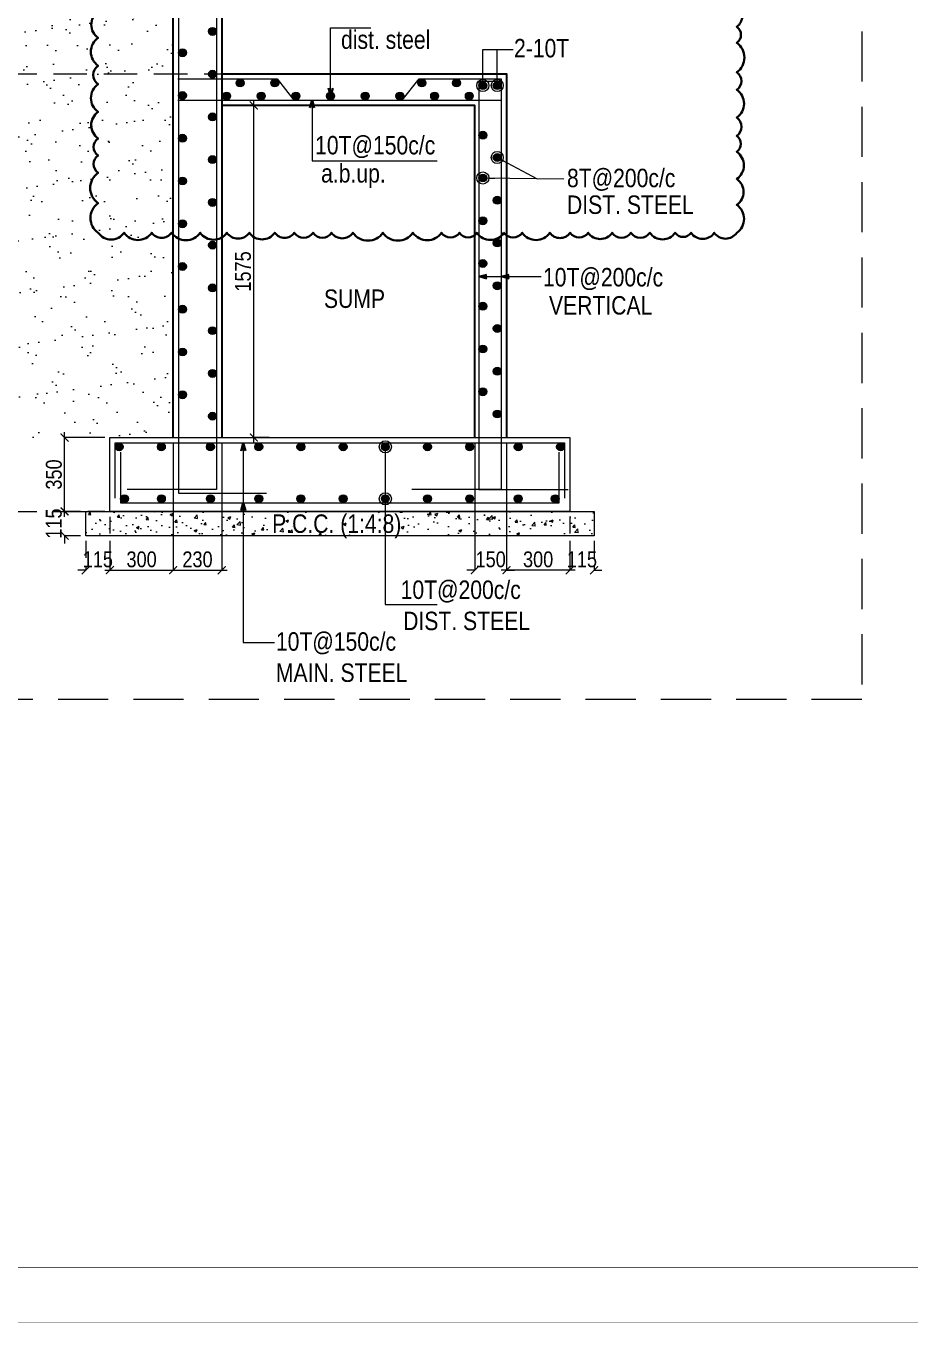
# Model space of a CAD drawing. Header units: millimetres. Extents: x 1112055 to 3390982, y -148532 to 766891.
# Drawn here: x 1770720 to 1787486, y 219244 to 243838 of the extents above; entities that cross this region are included whole.
import ezdxf

# ---------------------------------------------------------------- set-up
doc = ezdxf.new("R2010")
doc.units = ezdxf.units.MM
doc.header["$PDMODE"] = 35
doc.header["$PDSIZE"] = -25
doc.linetypes.add('Hidden', pattern=[9.525, 6.35, -3.175])
for name, color, linetype, lineweight in [('A_Levels', 150, 'Hidden', 13), ('B FINAL COLUMN', 1, 'Continuous', 30), ('B FOOTING', 49, 'Continuous', 20), ('B HATCH', 250, 'Continuous', 0), ('B P.C.C', 251, 'Continuous', 0), ('B STEEL', 34, 'Continuous', 15), ('B STEEL TEXT', 7, 'Continuous', 15), ('B TITLE BLOCK', 250, 'Continuous', 0), ('B-COL NO', 7, 'Continuous', 5), ('B-ST DIM', 250, 'Continuous', 18)]:
    doc.layers.add(name, color=color, linetype=linetype, lineweight=lineweight)
doc.styles.add('ARIAL', font='arial.ttf')
doc.styles.add('Q1', font='g13f12d.shx', dxfattribs={"width": 0.8})
doc.styles.add('SWINC', font='swissc.ttf')
doc.dimstyles.new('BH-STD', dxfattribs={"dimscale": 0, "dimtxt": 230, "dimasz": 125, "dimexe": 0, "dimexo": 100, "dimgap": 50, "dimtad": 1, "dimdec": 0, "dimzin": 1, "dimdsep": 46, "dimtxsty": 'Q1', "dimblk": 'ARCHTICK', "dimcen": 1, "dimdle": 100, "dimclrd": 250, "dimclre": 250, "dimclrt": 256, "dimadec": 0, "dimazin": 0, "dimtfac": 1, "dimtdec": 0, "dimtix": 1, "dimtofl": 0, "dimtmove": 0, "dimatfit": 2, "dimfxl": 1, "dimtolj": 1, "dimtzin": 0, "dimlwd": 9, "dimlwe": 9, "dimarcsym": 0})
doc.dimstyles.new('DIM 1', dxfattribs={"dimscale": 0, "dimtxt": 230, "dimasz": 150, "dimexe": 0.18, "dimexo": 0.0625, "dimgap": 0.5, "dimtad": 1, "dimdec": 0, "dimzin": 0, "dimdsep": 46, "dimtxsty": 'ARIAL', "dimblk": 'OBLIQUE', "dimcen": 6, "dimse1": 1, "dimse2": 1, "dimclrd": 256, "dimclrt": 256, "dimadec": 0, "dimazin": 2, "dimtfac": 0.75, "dimtdec": 0, "dimtix": 1, "dimtofl": 0, "dimtmove": 1, "dimatfit": 3, "dimldrblk": 'OPEN30', "dimfxl": 0.18, "dimfrac": 1, "dimtolj": 1, "dimtzin": 0, "dimlwd": -1, "dimarcsym": 0})

# ---------------------------------------------------------------- blocks, each defined once
blk = doc.blocks.new('_ArchTick')
at = {"color": 0, "linetype": 'ByBlock', "const_width": 0.15}
blk.add_lwpolyline([(-0.5, -0.5), (0.5, 0.5)], dxfattribs=at)
blk = doc.blocks.new('*D108')
at = {"layer": 'B-ST DIM', "color": 7, "lineweight": 9, "ltscale": 50, "transparency": 16777216}
for p, q in [((1773513, 235933), (1773513, 233519)), ((1772213, 233519), (1773613, 233519))]:
    blk.add_line(p, q, dxfattribs=at)
at = {"layer": 'B-ST DIM', "color": 7, "linetype": 'Hidden', "lineweight": 9, "ltscale": 50, "transparency": 16777216}
blk.add_line((1772313, 234533), (1772313, 233519), dxfattribs=at)
at = {"layer": 'Defpoints', "color": 0, "ltscale": 50, "transparency": 16777216}
for p in [(1773513, 236033), (1772313, 234633), (1773513, 233519)]:
    blk.add_point(p, dxfattribs=at)
at = {"layer": 'B-ST DIM', "color": 7, "lineweight": 9, "ltscale": 50, "transparency": 16777216, "xscale": 150, "yscale": 150, "zscale": 150, "rotation": 180}
blk.add_blockref('_ArchTick', (1772313, 233519), dxfattribs=at)
at = {"layer": 'B-ST DIM', "color": 7, "lineweight": 9, "ltscale": 50, "transparency": 16777216, "xscale": 150, "yscale": 150, "zscale": 150}
blk.add_blockref('_ArchTick', (1773513, 233519), dxfattribs=at)
at = {"layer": 'B-ST DIM', "color": 7, "ltscale": 50, "transparency": 16777216, "insert": (1772913, 233723), "char_height": 300, "attachment_point": 5, "style": 'SWINC'}
blk.add_mtext('\\A1;300', dxfattribs=at)
blk = doc.blocks.new('*D109')
at = {"layer": 'B-ST DIM', "color": 7, "linetype": 'Hidden', "lineweight": 9, "ltscale": 50, "transparency": 16777216}
blk.add_line((1773513, 235933), (1773513, 233519), dxfattribs=at)
at = {"layer": 'B-ST DIM', "color": 7, "lineweight": 9, "ltscale": 50, "transparency": 16777216}
for p, q in [((1774433, 235933), (1774433, 233519)), ((1773413, 233519), (1774533, 233519))]:
    blk.add_line(p, q, dxfattribs=at)
at = {"layer": 'Defpoints', "color": 0, "ltscale": 50, "transparency": 16777216}
for p in [(1773513, 236033), (1774433, 236033), (1774433, 233519)]:
    blk.add_point(p, dxfattribs=at)
at = {"layer": 'B-ST DIM', "color": 7, "lineweight": 9, "ltscale": 50, "transparency": 16777216, "xscale": 150, "yscale": 150, "zscale": 150, "rotation": 180}
blk.add_blockref('_ArchTick', (1773513, 233519), dxfattribs=at)
at = {"layer": 'B-ST DIM', "color": 7, "lineweight": 9, "ltscale": 50, "transparency": 16777216, "xscale": 150, "yscale": 150, "zscale": 150}
blk.add_blockref('_ArchTick', (1774433, 233519), dxfattribs=at)
at = {"layer": 'B-ST DIM', "color": 7, "ltscale": 50, "transparency": 16777216, "insert": (1773973, 233723), "char_height": 300, "attachment_point": 5, "style": 'SWINC'}
blk.add_mtext('\\A1;230', dxfattribs=at)
blk = doc.blocks.new('*D110')
at = {"layer": 'B-ST DIM', "color": 7, "linetype": 'Hidden', "lineweight": 9, "ltscale": 50, "transparency": 16777216}
blk.add_line((1771853, 234073), (1771853, 233519), dxfattribs=at)
at = {"layer": 'B-ST DIM', "color": 7, "lineweight": 9, "ltscale": 50, "transparency": 16777216}
for p, q in [((1772313, 234073), (1772313, 233519)), ((1771853, 233519), (1771703, 233519)), ((1772313, 233519), (1772463, 233519))]:
    blk.add_line(p, q, dxfattribs=at)
at = {"layer": 'Defpoints', "color": 0, "ltscale": 50, "transparency": 16777216}
for p in [(1771853, 234173), (1772313, 234173), (1772313, 233519)]:
    blk.add_point(p, dxfattribs=at)
at = {"layer": 'B-ST DIM', "color": 7, "lineweight": 9, "ltscale": 50, "transparency": 16777216, "xscale": 150, "yscale": 150, "zscale": 150}
blk.add_blockref('_ArchTick', (1771853, 233519), dxfattribs=at)
at = {"layer": 'B-ST DIM', "color": 7, "lineweight": 9, "ltscale": 50, "transparency": 16777216, "xscale": 150, "yscale": 150, "zscale": 150, "rotation": 180}
blk.add_blockref('_ArchTick', (1772313, 233519), dxfattribs=at)
at = {"layer": 'B-ST DIM', "color": 7, "ltscale": 50, "transparency": 16777216, "insert": (1772083, 233723), "char_height": 300, "attachment_point": 5, "style": 'SWINC'}
blk.add_mtext('\\A1;115', dxfattribs=at)
blk = doc.blocks.new('*D121')
at = {"layer": 'B-ST DIM', "color": 7, "lineweight": 9, "ltscale": 50, "transparency": 16777216}
for p, q in [((1775041, 235933), (1775041, 242433)), ((1775335, 242333), (1775041, 242333))]:
    blk.add_line(p, q, dxfattribs=at)
at = {"layer": 'B-ST DIM', "color": 7, "linetype": 'Hidden', "lineweight": 9, "ltscale": 50, "transparency": 16777216}
blk.add_line((1775335, 236033), (1775041, 236033), dxfattribs=at)
at = {"layer": 'Defpoints', "color": 0, "ltscale": 50, "transparency": 16777216}
for p in [(1775041, 242333), (1775435, 242333), (1775435, 236033)]:
    blk.add_point(p, dxfattribs=at)
at = {"layer": 'B-ST DIM', "color": 7, "lineweight": 9, "ltscale": 50, "transparency": 16777216, "xscale": 150, "yscale": 150, "zscale": 150}
for p, rotation in [((1775041, 242333), 90), ((1775041, 236033), 270)]:
    blk.add_blockref('_ArchTick', p, dxfattribs=dict(at, rotation=rotation))
at = {"layer": 'B-ST DIM', "color": 7, "ltscale": 50, "transparency": 16777216, "insert": (1774837, 239183), "char_height": 300, "attachment_point": 5, "rotation": 90, "style": 'SWINC'}
blk.add_mtext('\\A1;1575', dxfattribs=at)
blk = doc.blocks.new('*D122')
at = {"layer": 'B-ST DIM', "color": 7, "lineweight": 9, "ltscale": 50, "transparency": 16777216}
for p, q in [((1771453, 234633), (1771453, 234783)), ((1771753, 234633), (1771453, 234633)), ((1771453, 234173), (1771453, 234023))]:
    blk.add_line(p, q, dxfattribs=at)
at = {"layer": 'B-ST DIM', "color": 7, "linetype": 'Hidden', "lineweight": 9, "ltscale": 50, "transparency": 16777216}
blk.add_line((1771753, 234173), (1771453, 234173), dxfattribs=at)
at = {"layer": 'Defpoints', "color": 0, "ltscale": 50, "transparency": 16777216}
for p in [(1771453, 234633), (1771853, 234633), (1771853, 234173)]:
    blk.add_point(p, dxfattribs=at)
at = {"layer": 'B-ST DIM', "color": 7, "lineweight": 9, "ltscale": 50, "transparency": 16777216, "xscale": 150, "yscale": 150, "zscale": 150}
for p, rotation in [((1771453, 234633), 270), ((1771453, 234173), 90)]:
    blk.add_blockref('_ArchTick', p, dxfattribs=dict(at, rotation=rotation))
at = {"layer": 'B-ST DIM', "color": 7, "ltscale": 50, "transparency": 16777216, "insert": (1771249, 234403), "char_height": 300, "attachment_point": 5, "rotation": 90, "style": 'SWINC'}
blk.add_mtext('\\A1;115', dxfattribs=at)
blk = doc.blocks.new('*D123')
at = {"layer": 'B-ST DIM', "color": 7, "lineweight": 9, "ltscale": 50, "transparency": 16777216}
for p, q in [((1771453, 234533), (1771453, 236133)), ((1772213, 236033), (1771453, 236033))]:
    blk.add_line(p, q, dxfattribs=at)
at = {"layer": 'B-ST DIM', "color": 7, "linetype": 'Hidden', "lineweight": 9, "ltscale": 50, "transparency": 16777216}
blk.add_line((1772213, 234633), (1771453, 234633), dxfattribs=at)
at = {"layer": 'Defpoints', "color": 0, "ltscale": 50, "transparency": 16777216}
for p in [(1771453, 236033), (1772313, 236033), (1772313, 234633)]:
    blk.add_point(p, dxfattribs=at)
at = {"layer": 'B-ST DIM', "color": 7, "lineweight": 9, "ltscale": 50, "transparency": 16777216, "xscale": 150, "yscale": 150, "zscale": 150}
for p, rotation in [((1771453, 236033), 90), ((1771453, 234633), 270)]:
    blk.add_blockref('_ArchTick', p, dxfattribs=dict(at, rotation=rotation))
at = {"layer": 'B-ST DIM', "color": 7, "ltscale": 50, "transparency": 16777216, "insert": (1771250, 235333), "char_height": 300, "attachment_point": 5, "rotation": 90, "style": 'SWINC'}
blk.add_mtext('\\A1;350', dxfattribs=at)
blk = doc.blocks.new('*D124')
at = {"layer": 'B-ST DIM', "color": 7, "lineweight": 9, "ltscale": 50, "transparency": 16777216}
for p, q in [((1779833, 235933), (1779833, 233519)), ((1781133, 233519), (1779733, 233519))]:
    blk.add_line(p, q, dxfattribs=at)
at = {"layer": 'B-ST DIM', "color": 7, "linetype": 'Hidden', "lineweight": 9, "ltscale": 50, "transparency": 16777216}
blk.add_line((1781033, 234533), (1781033, 233519), dxfattribs=at)
at = {"layer": 'Defpoints', "color": 0, "ltscale": 50, "transparency": 16777216}
for p in [(1779833, 236033), (1781033, 234633), (1779833, 233519)]:
    blk.add_point(p, dxfattribs=at)
at = {"layer": 'B-ST DIM', "color": 7, "lineweight": 9, "ltscale": 50, "transparency": 16777216, "xscale": 150, "yscale": 150, "zscale": 150, "rotation": 180}
blk.add_blockref('_ArchTick', (1779833, 233519), dxfattribs=at)
at = {"layer": 'B-ST DIM', "color": 7, "lineweight": 9, "ltscale": 50, "transparency": 16777216, "xscale": 150, "yscale": 150, "zscale": 150}
blk.add_blockref('_ArchTick', (1781033, 233519), dxfattribs=at)
at = {"layer": 'B-ST DIM', "color": 7, "ltscale": 50, "transparency": 16777216, "insert": (1780433, 233723), "char_height": 300, "attachment_point": 5, "style": 'SWINC'}
blk.add_mtext('\\A1;300', dxfattribs=at)
blk = doc.blocks.new('*D125')
at = {"layer": 'B-ST DIM', "color": 7, "lineweight": 9, "ltscale": 50, "transparency": 16777216}
for p, q in [((1779233, 235933), (1779233, 233519)), ((1779233, 233519), (1779083, 233519)), ((1779833, 233519), (1779983, 233519))]:
    blk.add_line(p, q, dxfattribs=at)
at = {"layer": 'B-ST DIM', "color": 7, "linetype": 'Hidden', "lineweight": 9, "ltscale": 50, "transparency": 16777216}
blk.add_line((1779833, 235933), (1779833, 233519), dxfattribs=at)
at = {"layer": 'Defpoints', "color": 0, "ltscale": 50, "transparency": 16777216}
for p in [(1779233, 236033), (1779833, 236033), (1779233, 233519)]:
    blk.add_point(p, dxfattribs=at)
at = {"layer": 'B-ST DIM', "color": 7, "lineweight": 9, "ltscale": 50, "transparency": 16777216, "xscale": 150, "yscale": 150, "zscale": 150}
blk.add_blockref('_ArchTick', (1779233, 233519), dxfattribs=at)
at = {"layer": 'B-ST DIM', "color": 7, "lineweight": 9, "ltscale": 50, "transparency": 16777216, "xscale": 150, "yscale": 150, "zscale": 150, "rotation": 180}
blk.add_blockref('_ArchTick', (1779833, 233519), dxfattribs=at)
at = {"layer": 'B-ST DIM', "color": 7, "ltscale": 50, "transparency": 16777216, "insert": (1779533, 233723), "char_height": 300, "attachment_point": 5, "style": 'SWINC'}
blk.add_mtext('\\A1;150', dxfattribs=at)
blk = doc.blocks.new('*D126')
at = {"layer": 'B-ST DIM', "color": 7, "lineweight": 9, "ltscale": 50, "transparency": 16777216}
for p, q in [((1781033, 234073), (1781033, 233519)), ((1781033, 233519), (1780883, 233519)), ((1781493, 233519), (1781643, 233519))]:
    blk.add_line(p, q, dxfattribs=at)
at = {"layer": 'B-ST DIM', "color": 7, "linetype": 'Hidden', "lineweight": 9, "ltscale": 50, "transparency": 16777216}
blk.add_line((1781493, 234073), (1781493, 233519), dxfattribs=at)
at = {"layer": 'Defpoints', "color": 0, "ltscale": 50, "transparency": 16777216}
for p in [(1781033, 234173), (1781493, 234173), (1781033, 233519)]:
    blk.add_point(p, dxfattribs=at)
at = {"layer": 'B-ST DIM', "color": 7, "lineweight": 9, "ltscale": 50, "transparency": 16777216, "xscale": 150, "yscale": 150, "zscale": 150}
blk.add_blockref('_ArchTick', (1781033, 233519), dxfattribs=at)
at = {"layer": 'B-ST DIM', "color": 7, "lineweight": 9, "ltscale": 50, "transparency": 16777216, "xscale": 150, "yscale": 150, "zscale": 150, "rotation": 180}
blk.add_blockref('_ArchTick', (1781493, 233519), dxfattribs=at)
at = {"layer": 'B-ST DIM', "color": 7, "ltscale": 50, "transparency": 16777216, "insert": (1781263, 233723), "char_height": 300, "attachment_point": 5, "style": 'SWINC'}
blk.add_mtext('\\A1;115', dxfattribs=at)
blk = doc.blocks.new('_Oblique')
at = {"color": 0, "linetype": 'ByBlock', "lineweight": -2}
blk.add_line((-0.5, -0.5), (0.5, 0.5), dxfattribs=at)
blk = doc.blocks.new('_Open30')
at = {"color": 0, "linetype": 'ByBlock', "lineweight": -2}
for p, q in [((-1, 0.27), (0, 0)), ((0, 0), (-1, -0.27)), ((0, 0), (-1, 0))]:
    blk.add_line(p, q, dxfattribs=at)

msp = doc.modelspace()

# ---------------------------------------------------------------- hatches: boundary and pattern name
at = {"layer": 'B HATCH', "lineweight": 0}
h = msp.add_hatch(dxfattribs=at)
h.set_pattern_fill('AR-SAND', color=250, scale=15, style=0)
h.set_pattern_definition([(37.5, (179204.5, -285413.6), (-24.00047, 734.11986), [0, -579.12, 0, -647.7, 0, -619.125]), (7.5, (179204.5, -285413.6), (674.2849, 1075.23765), [0, -312.42, 0, -521.97, 0, -200.025]), (327.5, (178735.84, -285413.6), (1186.48856, 2.15578), [0, -190.5, 0, -685.8, 0, -895.35]), (317.5, (178735.8, -285413.6), (1145.3347, 334.394), [0, -95.25, 0, -449.58, 0, -514.35])])
h.paths.add_polyline_path([(1758254, 236032.7), (1773513.1, 236032.7), (1773513.1, 245572.7), (1758254, 245572.7)])
h = msp.add_hatch(dxfattribs=at)
h.set_pattern_fill('AR-CONC', color=250, scale=3, style=0)
h.set_pattern_definition([(50, (193324.47, -285413.6), (546.55401, -47.81726), [57.15, -628.65]), (355, (193324.47, -285413.6), (-105.73026, 573.17054), [45.72, -502.92175]), (100.451445, (193370, -285417.6), (440.82374, 525.35326), [48.57003, -534.27073]), (46.1842, (193324.5, -285261.2), (813.23712, -126.12698), [85.725, -942.975]), (96.63556, (193392.24, -285271.7), (712.2124, 742.27837), [72.85507, -801.40682]), (351.18415, (193324.5, -285261.2), (712.2124, 742.27837), [68.5799, -754.3792]), (21, (193400.67, -285299.3), (454.84317, -306.7956), [57.15, -628.65]), (326, (193400.67, -285299.3), (185.40609, 552.5639), [45.72, -502.92]), (71.451445, (193438.6, -285324.9), (640.24926, 245.7683), [48.57003, -534.26981]), (37.5, (193324.47, -285413.6), (9.26581, 253.665117), [0, -496.824, 0, -510.54, 0, -504.825]), (7.5, (193324.47, -285413.6), (200.458988, 300.541724), [0, -291.084, 0, -485.394, 0, -192.405]), (327.5, (193154.54, -285413.6), (406.771786, -17.186232), [0, -190.5, 0, -594.36, 0, -788.67]), (317.5, (193078.34, -285413.6), (444.387544, 76.27947), [0, -247.65, 0, -394.716, 0, -560.07])])
h.paths.add_polyline_path([(1771853.1, 234632.7), (1781493.1, 234632.7), (1781493.1, 234172.7), (1771853.1, 234172.7)])
at = {"layer": 'B STEEL'}
h = msp.add_hatch(color=256, dxfattribs=at)
h.dxf.hatch_style = 1
edge = h.paths.add_edge_path()
edge.add_arc((1774258.1, 243735.2), 75, 0, 360)
h = msp.add_hatch(color=256, dxfattribs=at)
h.dxf.hatch_style = 1
edge = h.paths.add_edge_path()
edge.add_arc((1773688.1, 243329.9), 75, 0, 360)
h = msp.add_hatch(color=256, dxfattribs=at)
h.dxf.hatch_style = 1
edge = h.paths.add_edge_path()
edge.add_arc((1774258.1, 242924.6), 75, 0, 360)
h = msp.add_hatch(color=256, dxfattribs=at)
h.dxf.hatch_style = 1
edge = h.paths.add_edge_path()
edge.add_arc((1774781.2, 242757.7), 75, 0, 360)
h = msp.add_hatch(color=256, dxfattribs=at)
h.dxf.hatch_style = 1
edge = h.paths.add_edge_path()
edge.add_arc((1775438.8, 242757.7), 75, 0, 360)
h = msp.add_hatch(color=256, dxfattribs=at)
h.dxf.hatch_style = 1
edge = h.paths.add_edge_path()
edge.add_arc((1778227.4, 242757.7), 75, 0, 360)
h = msp.add_hatch(color=256, dxfattribs=at)
h.dxf.hatch_style = 1
edge = h.paths.add_edge_path()
edge.add_arc((1778885, 242757.7), 75, 0, 360)
h = msp.add_hatch(color=256, dxfattribs=at)
h.dxf.hatch_style = 1
edge = h.paths.add_edge_path()
edge.add_arc((1779384.5, 242708.4), 75, 0, 360)
h = msp.add_hatch(color=256, dxfattribs=at)
h.dxf.hatch_style = 1
edge = h.paths.add_edge_path()
edge.add_arc((1779658.1, 242708.4), 75, 0, 360)
h = msp.add_hatch(color=256, dxfattribs=at)
h.dxf.hatch_style = 1
edge = h.paths.add_edge_path()
edge.add_arc((1773688.1, 242519.3), 75, 0, 360)
h = msp.add_hatch(color=256, dxfattribs=at)
h.dxf.hatch_style = 1
edge = h.paths.add_edge_path()
edge.add_arc((1774524.6, 242507.7), 75, 0, 360)
h = msp.add_hatch(color=256, dxfattribs=at)
h.dxf.hatch_style = 1
edge = h.paths.add_edge_path()
edge.add_arc((1775182.2, 242507.7), 75, 0, 360)
h = msp.add_hatch(color=256, dxfattribs=at)
h.dxf.hatch_style = 1
edge = h.paths.add_edge_path()
edge.add_arc((1775839.8, 242507.7), 75, 0, 360)
h = msp.add_hatch(color=256, dxfattribs=at)
h.dxf.hatch_style = 1
edge = h.paths.add_edge_path()
edge.add_arc((1776497.4, 242507.7), 75, 0, 360)
h = msp.add_hatch(color=256, dxfattribs=at)
h.dxf.hatch_style = 1
edge = h.paths.add_edge_path()
edge.add_arc((1777155, 242507.7), 75, 0, 360)
h = msp.add_hatch(color=256, dxfattribs=at)
h.dxf.hatch_style = 1
edge = h.paths.add_edge_path()
edge.add_arc((1777812.6, 242507.7), 75, 0, 360)
h = msp.add_hatch(color=256, dxfattribs=at)
h.dxf.hatch_style = 1
edge = h.paths.add_edge_path()
edge.add_arc((1778470.2, 242507.7), 75, 0, 360)
h = msp.add_hatch(color=256, dxfattribs=at)
h.dxf.hatch_style = 1
edge = h.paths.add_edge_path()
edge.add_arc((1779127.8, 242507.7), 75, 0, 360)
h = msp.add_hatch(color=256, dxfattribs=at)
h.dxf.hatch_style = 1
edge = h.paths.add_edge_path()
edge.add_arc((1774258.1, 242114), 75, 0, 360)
h = msp.add_hatch(color=256, dxfattribs=at)
h.dxf.hatch_style = 1
edge = h.paths.add_edge_path()
edge.add_arc((1773688.1, 241708.7), 75, 0, 360)
h = msp.add_hatch(color=256, dxfattribs=at)
h.dxf.hatch_style = 1
edge = h.paths.add_edge_path()
edge.add_arc((1779384.5, 241766), 75, 0, 360)
h = msp.add_hatch(color=256, dxfattribs=at)
h.dxf.hatch_style = 1
edge = h.paths.add_edge_path()
edge.add_arc((1774258.1, 241303.4), 75, 0, 360)
h = msp.add_hatch(color=256, dxfattribs=at)
h.dxf.hatch_style = 1
edge = h.paths.add_edge_path()
edge.add_arc((1779658.1, 241344.3), 75, 0, 360)
h = msp.add_hatch(color=256, dxfattribs=at)
h.dxf.hatch_style = 1
edge = h.paths.add_edge_path()
edge.add_arc((1779384.5, 240955.4), 75, 0, 360)
h = msp.add_hatch(color=256, dxfattribs=at)
h.dxf.hatch_style = 1
edge = h.paths.add_edge_path()
edge.add_arc((1773688.1, 240898.1), 75, 0, 360)
h = msp.add_hatch(color=256, dxfattribs=at)
h.dxf.hatch_style = 1
edge = h.paths.add_edge_path()
edge.add_arc((1774258.1, 240492.8), 75, 0, 360)
h = msp.add_hatch(color=256, dxfattribs=at)
h.dxf.hatch_style = 1
edge = h.paths.add_edge_path()
edge.add_arc((1779658.1, 240533.7), 75, 0, 360)
h = msp.add_hatch(color=256, dxfattribs=at)
h.dxf.hatch_style = 1
edge = h.paths.add_edge_path()
edge.add_arc((1773688.1, 240087.5), 75, 0, 360)
h = msp.add_hatch(color=256, dxfattribs=at)
h.dxf.hatch_style = 1
edge = h.paths.add_edge_path()
edge.add_arc((1779384.5, 240144.8), 75, 0, 360)
h = msp.add_hatch(color=256, dxfattribs=at)
h.dxf.hatch_style = 1
edge = h.paths.add_edge_path()
edge.add_arc((1779658.1, 239723.1), 75, 0, 360)
h = msp.add_hatch(color=256, dxfattribs=at)
h.dxf.hatch_style = 1
edge = h.paths.add_edge_path()
edge.add_arc((1774258.1, 239682.2), 75, 0, 360)
h = msp.add_hatch(color=256, dxfattribs=at)
h.dxf.hatch_style = 1
edge = h.paths.add_edge_path()
edge.add_arc((1773688.1, 239276.9), 75, 0, 360)
h = msp.add_hatch(color=256, dxfattribs=at)
h.dxf.hatch_style = 1
edge = h.paths.add_edge_path()
edge.add_arc((1779384.5, 239334.2), 75, 0, 360)
h = msp.add_hatch(color=256, dxfattribs=at)
h.dxf.hatch_style = 1
edge = h.paths.add_edge_path()
edge.add_arc((1774258.1, 238871.6), 75, 0, 360)
h = msp.add_hatch(color=256, dxfattribs=at)
h.dxf.hatch_style = 1
edge = h.paths.add_edge_path()
edge.add_arc((1779658.1, 238912.5), 75, 0, 360)
h = msp.add_hatch(color=256, dxfattribs=at)
h.dxf.hatch_style = 1
edge = h.paths.add_edge_path()
edge.add_arc((1779384.5, 238523.6), 75, 0, 360)
h = msp.add_hatch(color=256, dxfattribs=at)
h.dxf.hatch_style = 1
edge = h.paths.add_edge_path()
edge.add_arc((1773688.1, 238466.3), 75, 0, 360)
h = msp.add_hatch(color=256, dxfattribs=at)
h.dxf.hatch_style = 1
edge = h.paths.add_edge_path()
edge.add_arc((1774258.1, 238061), 75, 0, 360)
h = msp.add_hatch(color=256, dxfattribs=at)
h.dxf.hatch_style = 1
edge = h.paths.add_edge_path()
edge.add_arc((1779658.1, 238101.9), 75, 0, 360)
h = msp.add_hatch(color=256, dxfattribs=at)
h.dxf.hatch_style = 1
edge = h.paths.add_edge_path()
edge.add_arc((1773688.1, 237655.7), 75, 0, 360)
h = msp.add_hatch(color=256, dxfattribs=at)
h.dxf.hatch_style = 1
edge = h.paths.add_edge_path()
edge.add_arc((1779384.5, 237713), 75, 0, 360)
h = msp.add_hatch(color=256, dxfattribs=at)
h.dxf.hatch_style = 1
edge = h.paths.add_edge_path()
edge.add_arc((1779658.1, 237291.3), 75, 0, 360)
h = msp.add_hatch(color=256, dxfattribs=at)
h.dxf.hatch_style = 1
edge = h.paths.add_edge_path()
edge.add_arc((1774258.1, 237250.4), 75, 0, 360)
h = msp.add_hatch(color=256, dxfattribs=at)
h.dxf.hatch_style = 1
edge = h.paths.add_edge_path()
edge.add_arc((1773688.1, 236845.1), 75, 0, 360)
h = msp.add_hatch(color=256, dxfattribs=at)
h.dxf.hatch_style = 1
edge = h.paths.add_edge_path()
edge.add_arc((1779384.5, 236902.4), 75, 0, 360)
h = msp.add_hatch(color=256, dxfattribs=at)
h.dxf.hatch_style = 1
edge = h.paths.add_edge_path()
edge.add_arc((1774258.1, 236439.8), 75, 0, 360)
h = msp.add_hatch(color=256, dxfattribs=at)
h.dxf.hatch_style = 1
edge = h.paths.add_edge_path()
edge.add_arc((1779658.1, 236480.7), 75, 0, 360)
h = msp.add_hatch(color=256, dxfattribs=at)
h.dxf.hatch_style = 1
edge = h.paths.add_edge_path()
edge.add_arc((1772488.1, 235857.7), 75, 0, 360)
h = msp.add_hatch(color=256, dxfattribs=at)
h.dxf.hatch_style = 1
edge = h.paths.add_edge_path()
edge.add_arc((1773288.1, 235857.7), 75, 0, 360)
h = msp.add_hatch(color=256, dxfattribs=at)
h.dxf.hatch_style = 1
edge = h.paths.add_edge_path()
edge.add_arc((1774218.2, 235857.7), 75, 0, 360)
h = msp.add_hatch(color=256, dxfattribs=at)
h.dxf.hatch_style = 1
edge = h.paths.add_edge_path()
edge.add_arc((1775135, 235857.7), 75, 0, 360)
h = msp.add_hatch(color=256, dxfattribs=at)
h.dxf.hatch_style = 1
edge = h.paths.add_edge_path()
edge.add_arc((1775935, 235857.7), 75, 0, 360)
h = msp.add_hatch(color=256, dxfattribs=at)
h.dxf.hatch_style = 1
edge = h.paths.add_edge_path()
edge.add_arc((1776735, 235857.7), 75, 0, 360)
h = msp.add_hatch(color=256, dxfattribs=at)
h.dxf.hatch_style = 1
edge = h.paths.add_edge_path()
edge.add_arc((1777535, 235857.7), 75, 0, 360)
h = msp.add_hatch(color=256, dxfattribs=at)
h.dxf.hatch_style = 1
edge = h.paths.add_edge_path()
edge.add_arc((1778335, 235857.7), 75, 0, 360)
h = msp.add_hatch(color=256, dxfattribs=at)
h.dxf.hatch_style = 1
edge = h.paths.add_edge_path()
edge.add_arc((1779135, 235857.7), 75, 0, 360)
h = msp.add_hatch(color=256, dxfattribs=at)
h.dxf.hatch_style = 1
edge = h.paths.add_edge_path()
edge.add_arc((1780056.5, 235857.7), 75, 0, 360)
h = msp.add_hatch(color=256, dxfattribs=at)
h.dxf.hatch_style = 1
edge = h.paths.add_edge_path()
edge.add_arc((1780858.1, 235857.7), 75, 0, 360)
h = msp.add_hatch(color=256, dxfattribs=at)
h.dxf.hatch_style = 1
edge = h.paths.add_edge_path()
edge.add_arc((1772588.1, 234873.5), 75, 0, 360)
h = msp.add_hatch(color=256, dxfattribs=at)
h.dxf.hatch_style = 1
edge = h.paths.add_edge_path()
edge.add_arc((1773288.1, 234873.5), 75, 0, 360)
h = msp.add_hatch(color=256, dxfattribs=at)
h.dxf.hatch_style = 1
edge = h.paths.add_edge_path()
edge.add_arc((1774218.2, 234873.5), 75, 0, 360)
h = msp.add_hatch(color=256, dxfattribs=at)
h.dxf.hatch_style = 1
edge = h.paths.add_edge_path()
edge.add_arc((1775135, 234873.5), 75, 0, 360)
h = msp.add_hatch(color=256, dxfattribs=at)
h.dxf.hatch_style = 1
edge = h.paths.add_edge_path()
edge.add_arc((1775935, 234873.5), 75, 0, 360)
h = msp.add_hatch(color=256, dxfattribs=at)
h.dxf.hatch_style = 1
edge = h.paths.add_edge_path()
edge.add_arc((1776735, 234873.5), 75, 0, 360)
h = msp.add_hatch(color=256, dxfattribs=at)
h.dxf.hatch_style = 1
edge = h.paths.add_edge_path()
edge.add_arc((1777535, 234873.5), 75, 0, 360)
h = msp.add_hatch(color=256, dxfattribs=at)
h.dxf.hatch_style = 1
edge = h.paths.add_edge_path()
edge.add_arc((1778335, 234873.5), 75, 0, 360)
h = msp.add_hatch(color=256, dxfattribs=at)
h.dxf.hatch_style = 1
edge = h.paths.add_edge_path()
edge.add_arc((1779135, 234873.5), 75, 0, 360)
h = msp.add_hatch(color=256, dxfattribs=at)
h.dxf.hatch_style = 1
edge = h.paths.add_edge_path()
edge.add_arc((1780056.5, 234873.5), 75, 0, 360)
h = msp.add_hatch(color=256, dxfattribs=at)
h.dxf.hatch_style = 1
edge = h.paths.add_edge_path()
edge.add_arc((1780758.1, 234873.5), 75, 0, 360)

# ---------------------------------------------------------------- linework, layer by layer
at = {"layer": 'A_Levels', "linetype": 'Hidden', "ltscale": 100}
for p, q in [((1743620, 242932.7), (1779206, 242932.7)), ((1743620, 234632.7), (1779206, 234632.7))]:
    msp.add_line(p, q, dxfattribs=at)
at = {"layer": 'B FINAL COLUMN', "lineweight": 25}
msp.add_line((1773513.1, 236032.7), (1773513.1, 260432.7), dxfattribs=at)
for points in [[(1757334, 261032.7), (1774433.1, 261032.7), (1774433.1, 236032.7)], [(1774433.1, 242932.7), (1779833.1, 242932.7), (1779833.1, 236032.7)], [(1779233.1, 236032.7), (1779233.1, 242332.7), (1774433.1, 242332.7)]]:
    msp.add_lwpolyline(points, dxfattribs=at)
at = {"layer": 'B FOOTING'}
for points in [[(1772313.1, 236032.7), (1781033.1, 236032.7), (1781033.1, 234632.7), (1772313.1, 234632.7)], [(1771853.1, 234632.7), (1781493.1, 234632.7), (1781493.1, 234172.7), (1771853.1, 234172.7)]]:
    msp.add_lwpolyline(points, close=True, dxfattribs=at)
at = {"layer": 'B P.C.C', "color": 250, "linetype": 'Hidden', "lineweight": 0, "ltscale": 150}
msp.add_lwpolyline([(1742694.2, 266595.7), (1786569.5, 266595.7), (1786569.5, 231069.4), (1742694.2, 231069.4)], close=True, dxfattribs=at)
at = {"layer": 'B STEEL'}
msp.add_line((1773599.4, 242432.7), (1779733.1, 242432.7), dxfattribs=at)
at = {"layer": 'B STEEL', "flags": 128}
for points in [[(1772570.7, 260932.7), (1774333.1, 260932.7), (1774333.1, 235048.3), (1772638.8, 235048.3)], [(1774295.9, 260832.7), (1773613.1, 260832.7), (1773613.1, 234976.8), (1775279.5, 234976.8)], [(1773599.4, 242832.7), (1775484.8, 242832.7), (1775801.2, 242432.7), (1777856.6, 242432.7), (1778179, 242832.7), (1779733.1, 242832.7)], [(1778854, 242833.4), (1779733.1, 242833.4), (1779733.1, 235048.3), (1778038.8, 235048.3)], [(1779717.3, 242783.4), (1779309.5, 242783.4), (1779309.5, 235048.3), (1781003.8, 235048.3)]]:
    msp.add_lwpolyline(points, dxfattribs=at)
at = {"layer": 'B STEEL'}
for points in [[(1772413.1, 234883.3), (1772413.1, 235932.7), (1780933.1, 235932.7), (1780933.1, 234883.3)], [(1772513.1, 235757.2), (1772513.1, 234798.5), (1780833.1, 234798.5), (1780833.1, 235757.2)]]:
    msp.add_lwpolyline(points, dxfattribs=at)
for centre in [(1774258.1, 243735.2), (1773688.1, 243329.9), (1774258.1, 242924.6), (1774781.2, 242757.7), (1775438.8, 242757.7), (1778227.4, 242757.7), (1778885, 242757.7), (1779384.5, 242708.4), (1779658.1, 242708.4), (1773688.1, 242519.3), (1774524.6, 242507.7), (1775182.2, 242507.7), (1775839.8, 242507.7), (1776497.4, 242507.7), (1777155, 242507.7), (1777812.6, 242507.7), (1778470.2, 242507.7), (1779127.8, 242507.7), (1774258.1, 242114), (1773688.1, 241708.7), (1779384.5, 241766), (1774258.1, 241303.4), (1779658.1, 241344.3), (1779384.5, 240955.4), (1773688.1, 240898.1), (1774258.1, 240492.8), (1779658.1, 240533.7), (1773688.1, 240087.5), (1779384.5, 240144.8), (1779658.1, 239723.1), (1774258.1, 239682.2), (1773688.1, 239276.9), (1779384.5, 239334.2), (1774258.1, 238871.6), (1779658.1, 238912.5), (1779384.5, 238523.6), (1773688.1, 238466.3), (1774258.1, 238061), (1779658.1, 238101.9), (1773688.1, 237655.7), (1779384.5, 237713), (1779658.1, 237291.3), (1774258.1, 237250.4), (1773688.1, 236845.1), (1779384.5, 236902.4), (1774258.1, 236439.8), (1779658.1, 236480.7), (1772488.1, 235857.7), (1773288.1, 235857.7), (1774218.2, 235857.7), (1775135, 235857.7), (1775935, 235857.7), (1776735, 235857.7), (1777535, 235857.7), (1778335, 235857.7), (1779135, 235857.7), (1780056.5, 235857.7), (1780858.1, 235857.7), (1772588.1, 234873.5), (1773288.1, 234873.5), (1774218.2, 234873.5), (1775135, 234873.5), (1775935, 234873.5), (1776735, 234873.5), (1777535, 234873.5), (1778335, 234873.5), (1779135, 234873.5), (1780056.5, 234873.5), (1780758.1, 234873.5)]:
    msp.add_circle(centre, 75, dxfattribs=at)
at = {"layer": 'B TITLE BLOCK', "color": 1, "const_width": 8.39}
msp.add_lwpolyline([(1739657.8, 219248.5), (1918682.1, 219248.5), (1918682.1, 342636.6), (1739657.8, 342636.6)], close=True, dxfattribs=at)
at = {"layer": 'B TITLE BLOCK', "color": 250, "lineweight": 0, "const_width": 8.39}
msp.add_lwpolyline([(1740704.1, 220294.8), (1917635.8, 220294.8), (1917635.8, 341590.3), (1740704.1, 341590.3)], close=True, dxfattribs=at)
at = {"layer": 'B-COL NO', "color": 3, "lineweight": 30}
msp.add_lwpolyline([(1772088.4, 244113.4, 0.5205671), (1772088.4, 243612.3, 0.5205671), (1772088.4, 243084.2, 0.5205671), (1772088.4, 242734.1, 0.5205671), (1772088.4, 242208.1, 0.5205671), (1772088.4, 241705.2, 0.5205671), (1772088.4, 241381.2, 0.5205671), (1772088.4, 241055, 0.5205671), (1772088.4, 240476.4, 0.5205671), (1772090.4, 239915.8, 0.5205671), (1772581.7, 239915.8, 0.5205671), (1773104.7, 239915.8, 0.5205671), (1773481.1, 239915.8, 0.5205671), (1774025.7, 239915.8, 0.5205671), (1774530.5, 239915.8, 0.5205671), (1774956.3, 239915.8, 0.5205671), (1775438.5, 239915.8, 0.5205671), (1775809.4, 239915.8, 0.5205671), (1776164.1, 239915.8, 0.5205671), (1776517.6, 239915.8, 0.5205671), (1776921.6, 239915.8, 0.5205671), (1777490.1, 239915.8, 0.5205671), (1778057.6, 239915.8, 0.5205671), (1778601.5, 239915.8, 0.5205671), (1778940.6, 239915.8, 0.5205671), (1779270.1, 239915.8, 0.5205671), (1779784.6, 239915.8, 0.5205671), (1780131.1, 239915.8, 0.5205671), (1780656.2, 239915.8, 0.5205671), (1781038.8, 239915.8, 0.5205671), (1781383.1, 239915.8, 0.5205671), (1781836.9, 239915.8, 0.5205671), (1782191.4, 239915.8, 0.5205671), (1782551.5, 239915.8, 0.5205671), (1783031.7, 239915.8, 0.5205671), (1783332.9, 239915.8, 0.5205671), (1783773.9, 239915.8, 0.5205671), (1784200.5, 239915.8, 0.5205671), (1784200.5, 240443.7, 0.5205671), (1784200.5, 240936.5, 0.5205671), (1784200.5, 241452.4, 0.5205671), (1784200.5, 241752.3, 0.5205671), (1784200.5, 242101.2, 0.5205671), (1784200.5, 242627.2, 0.5205671), (1784200.5, 242959.7, 0.5205671), (1784200.5, 243517.3, 0.5205671), (1784200.5, 243822.8, 0.5205671), (1784200.5, 244212.4, 0.5205671)], format="xyb", dxfattribs=at)

# ---------------------------------------------------------------- texts
at = {"layer": 'B STEEL TEXT', "lineweight": 9, "style": 'SWINC'}
for s, p in [('dist. steel', (1776694.8, 243403.9)), ('2-10T', (1779975.9, 243242.4)), ('10T@150c/c', (1776203.4, 241402.3)), ('a.b.up.', (1776317.4, 240869.4)), ('8T@200c/c', (1780980.2, 240780.6)), ('DIST. STEEL', (1780980.2, 240274.3)), ('10T@200c/c', (1780524.8, 238898.9)), ('SUMP', (1776371.9, 238491.6)), ('VERTICAL', (1780638.8, 238366)), ('P.C.C. (1:4:8)', (1775388.1, 234226.6)), ('10T@200c/c', (1777825.6, 232973.8)), ('DIST. STEEL', (1777873.5, 232382.2)), ('10T@150c/c', (1775460, 231992.6)), ('MAIN. STEEL', (1775460, 231401.1))]:
    msp.add_text(s, height=350, dxfattribs=at).set_placement(p)
at = {"layer": 'B TITLE BLOCK', "color": 251, "lineweight": 0, "char_height": 464.277, "attachment_point": 2, "style": 'SWINC'}
for insert in [(1902382.5, 243228.6), (2005241.2, 239562.5)]:
    msp.add_mtext_dynamic_manual_height_columns('\\pxsm1,qj;{\\fBankGothic Lt BT|b0|i0|c0|p34;BHOOMI\\P\\ps*,q*;\\fGost|b0|i0|c0|p2;\\H0.8x;- CONSULTANTS -\\C1; }', width=1213989.136, gutter_width=0, heights=[170761.4], dxfattribs=dict(at, insert=insert))

# ---------------------------------------------------------------- dimensions: what is measured, and where the dimension line sits
at = {"layer": 'B-ST DIM', "ltscale": 50}
for base, p1, p2, angle, picture, middle in [((1775041.3, 242332.7), (1775435.5, 236032.7), (1775435.5, 242332.7), 90, '*D121', (1774837.3, 239182.7)), ((1771453.5, 236032.7), (1772313.1, 234632.7), (1772313.1, 236032.7), 90, '*D123', (1771249.7, 235332.7)), ((1779233.1, 233519.2), (1779833.1, 236032.7), (1779233.1, 236032.7), 180, '*D125', (1779533.1, 233723.2)), ((1779833.1, 233519.2), (1781033.1, 234632.7), (1779833.1, 236032.7), 180, '*D124', (1780433.1, 233723)), ((1771453.5, 234632.7), (1771853.1, 234172.7), (1771853.1, 234632.7), 90, '*D122', (1771249.5, 234402.7)), ((1781033.1, 233519.2), (1781493.1, 234172.7), (1781033.1, 234172.7), 180, '*D126', (1781263.1, 233723.2))]:
    dim = msp.add_linear_dim(base=base, p1=p1, p2=p2, angle=angle, dimstyle='BH-STD', override={"dimscale": 1, "dimtxt": 300, "dimasz": 150, "dimlfac": 0.25, "dimtxsty": 'SWINC', "dimclrd": 7, "dimclre": 7, "dimclrt": 7}, dxfattribs=at)
    dim.commit()
    dim.dimension.update_dxf_attribs({"geometry": picture, "text_midpoint": middle})
for base, p1, p2, picture, middle in [((1773513.1, 233519.2), (1772313.1, 234632.7), (1773513.1, 236032.7), '*D108', (1772913.1, 233723)), ((1774433.1, 233519.2), (1773513.1, 236032.7), (1774433.1, 236032.7), '*D109', (1773973.1, 233723.4)), ((1772313.1, 233519.2), (1771853.1, 234172.7), (1772313.1, 234172.7), '*D110', (1772083.1, 233723.2))]:
    dim = msp.add_linear_dim(base=base, p1=p1, p2=p2, dimstyle='BH-STD', override={"dimscale": 1, "dimtxt": 300, "dimasz": 150, "dimlfac": 0.25, "dimtxsty": 'SWINC', "dimclrd": 7, "dimclre": 7, "dimclrt": 7}, dxfattribs=at)
    dim.commit()
    dim.dimension.update_dxf_attribs({"geometry": picture, "text_midpoint": middle})

# ---------------------------------------------------------------- leaders
at = {"layer": 'B STEEL TEXT', "lineweight": 5}
for points in [[(1776497.4, 242507.7), (1776497.4, 243805.4), (1777262.8, 243805.4)], [(1776145.7, 242432.7), (1776145.7, 241283.2), (1778517.2, 241283.2)], [(1779309.5, 239084.5), (1780490.8, 239084.5)], [(1779733.1, 239084.5), (1780490.8, 239084.5)], [(1774841.3, 235932.7), (1774841.3, 232145.8), (1775435.2, 232145.8)], [(1774841.3, 234798.5), (1774841.3, 232145.8), (1775435.2, 232145.8)]]:
    msp.add_leader(points, dimstyle='DIM 1', override={"dimscale": 1, "dimtad": 0, "dimtxsty": 'SWINC', "dimfxlon": 1, "dimlwd": 5, "dimarcsym": 2}, dxfattribs=at)
at = {"layer": 'B STEEL TEXT', "lineweight": 9}
for points in [[(1779384.5, 242708.4), (1779384.5, 243389.6), (1779959.2, 243389.6)], [(1779658.1, 242708.4), (1779658.1, 243389.6), (1779959.2, 243389.6)], [(1779658.1, 241344.3), (1780416.8, 240939)], [(1779384.5, 240955.4), (1780919.8, 240939)], [(1777535, 235857.7), (1777535, 232870.2), (1778519.3, 232870.2)], [(1777535, 234873.5), (1777535, 232870.2), (1778519.3, 232870.2)]]:
    msp.add_leader(points, dimstyle='DIM 1', override={"dimscale": 1, "dimasz": 230, "dimtad": 0, "dimtxsty": 'SWINC', "dimldrblk": 'DotBlank', "dimfxlon": 1, "dimarcsym": 2}, dxfattribs=at)

doc.saveas('drawing.dxf')
